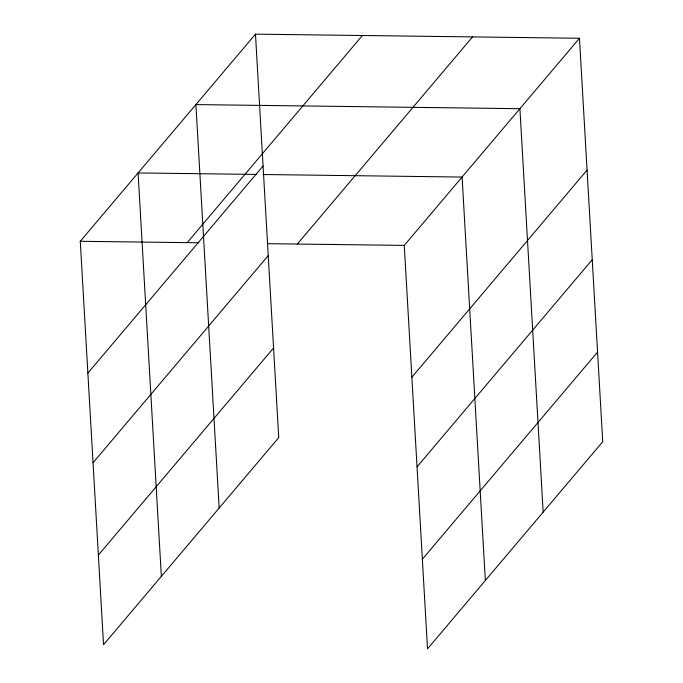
<?xml version="1.0" encoding="UTF-8"?>
<svg xmlns="http://www.w3.org/2000/svg" width="683" height="683" viewBox="0 0 683 683"><rect width="100%" height="100%" fill="white"/><g stroke="black" fill="none" stroke-linecap="round" stroke-linejoin="round"><path stroke-width="1.02" d="M255.476 34.15L278.732 437.598L103.534 644.735L80.27 241.287L255.476 34.15L579.466 38.265L602.73 441.713L427.524 648.85L404.268 245.402L579.466 38.265M187.185 242.644L362.391 35.507M87.868 373.106L263.075 165.969M93.042 462.741L268.24 255.604M297.344 244.044L472.551 36.908M98.361 555.1L273.567 347.963M411.866 377.221L587.073 170.084M417.031 466.856L592.238 259.719M422.359 559.215L597.565 352.078M256.654 174.438L138.086 172.936L161.35 576.375M263.015 174.515L462.084 177.051L485.348 580.499M80.27 241.287L198.838 242.789M267.685 243.669L404.268 245.402M543.164 512.139L519.9 108.691L195.901 104.576L219.166 508.024"/></g></svg>
